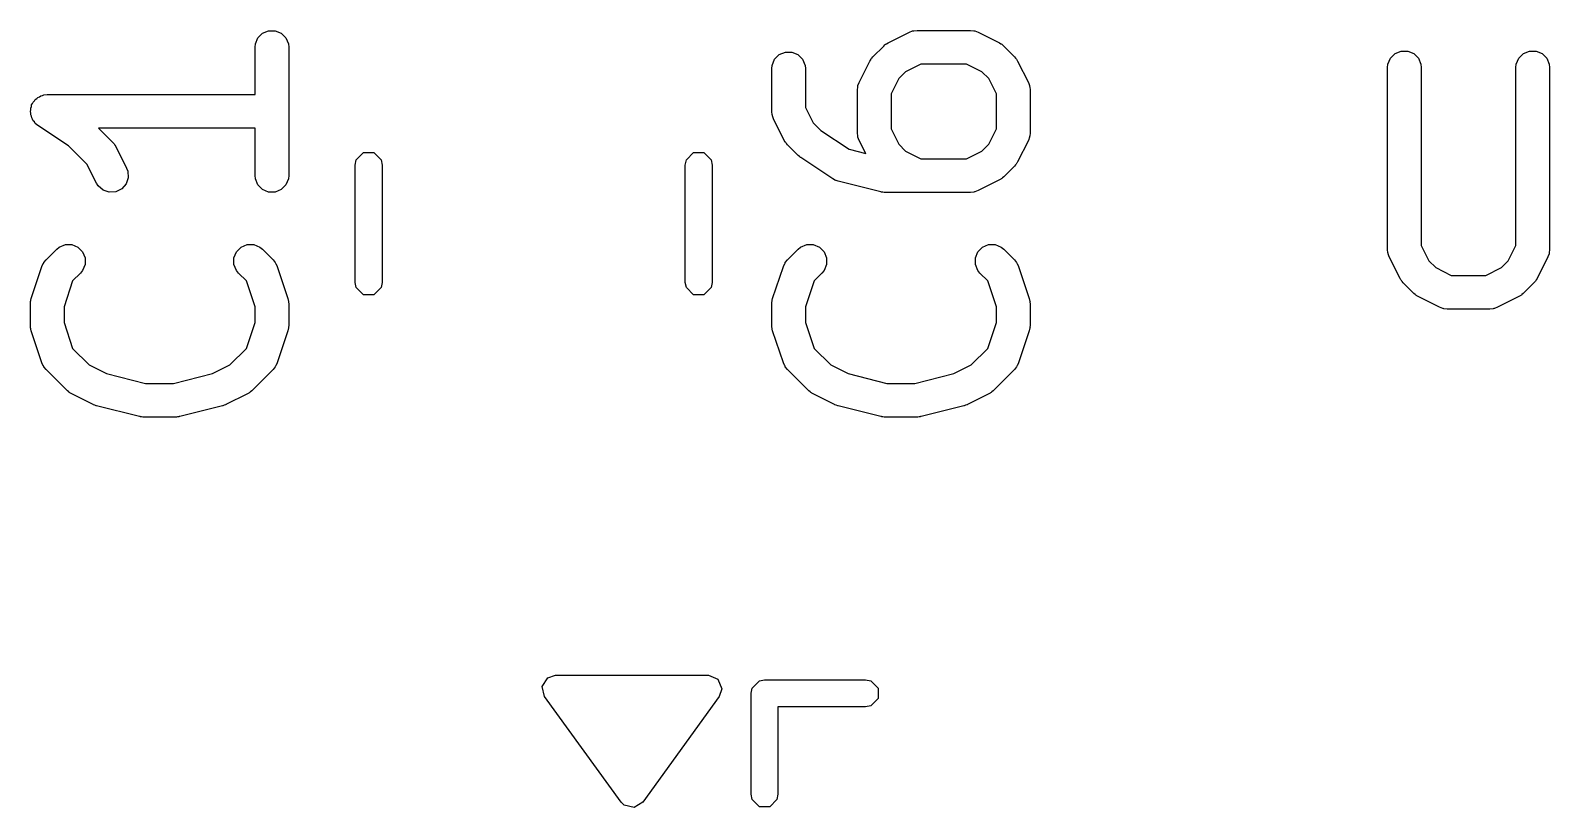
# Model space of a CAD drawing. Extents: x 6.9 to 63.2, y 18.4 to 42.8.
# Drawn here: x 39.96 to 46.72, y 37.35 to 40.81 of the extents above; entities that cross this region are included whole.
import ezdxf

# ---------------------------------------------------------------- set-up
doc = ezdxf.new("R2010")
doc.units = 0
doc.layers.add('BLACK', color=7, linetype='CONTINUOUS')

msp = doc.modelspace()

# ---------------------------------------------------------------- linework, layer by layer
at = {"layer": 'BLACK', "linetype": 'CONTINUOUS'}
for p, q in [((40.961259, 40.750347), (40.972458, 40.777383)), ((40.972458, 40.777383), (40.99315, 40.798075)), ((40.99315, 40.798075), (41.020186, 40.809274)), ((41.020186, 40.809274), (41.04945, 40.809274)), ((41.04945, 40.809274), (41.076486, 40.798075)), ((41.076486, 40.798075), (41.097178, 40.777383)), ((41.097178, 40.777383), (41.108377, 40.750347)), ((43.777467, 40.755178), (43.872705, 40.802797)), ((43.872705, 40.802797), (43.886436, 40.808052)), ((43.886436, 40.808052), (43.889125, 40.808243)), ((43.889125, 40.808243), (43.891614, 40.809274)), ((43.891614, 40.809274), (43.906246, 40.810715)), ((43.906246, 40.810715), (44.144341, 40.810715)), ((44.144341, 40.810715), (44.158973, 40.809274)), ((44.158973, 40.809274), (44.161462, 40.808242)), ((44.161462, 40.808242), (44.16415, 40.808052)), ((44.16415, 40.808052), (44.177882, 40.802797)), ((44.177882, 40.802797), (44.27312, 40.755178)), ((40.959818, 40.735715), (40.961259, 40.750347)), ((40.959818, 40.525001), (40.959818, 40.735715)), ((41.108377, 40.750347), (41.109818, 40.735715)), ((41.109818, 40.735715), (41.109818, 40.164287)), ((43.29315, 40.702837), (43.320186, 40.714036)), ((43.320186, 40.714036), (43.34945, 40.714036)), ((43.34945, 40.714036), (43.376486, 40.702837)), ((43.710356, 40.69351), (43.757975, 40.741129)), ((43.757975, 40.741129), (43.763724, 40.745847)), ((43.763724, 40.745847), (43.765024, 40.747346)), ((43.765024, 40.747346), (43.767283, 40.748767)), ((43.767283, 40.748767), (43.76934, 40.750456)), ((43.76934, 40.750456), (43.771167, 40.751213)), ((43.771167, 40.751213), (43.777467, 40.755178)), ((44.27312, 40.755178), (44.279416, 40.751214)), ((44.279416, 40.751214), (44.281246, 40.750457)), ((44.281246, 40.750457), (44.283304, 40.748767)), ((44.283304, 40.748767), (44.285563, 40.747346)), ((44.285563, 40.747346), (44.286862, 40.745847)), ((44.286862, 40.745847), (44.292611, 40.74113)), ((44.292611, 40.74113), (44.340231, 40.693511)), ((46.033927, 40.70754), (46.060963, 40.718739)), ((46.060963, 40.718739), (46.090227, 40.718739)), ((46.090227, 40.718739), (46.117263, 40.70754)), ((46.605355, 40.70754), (46.632391, 40.718739)), ((46.632391, 40.718739), (46.661655, 40.718739)), ((46.661655, 40.718739), (46.688691, 40.70754)), ((43.259818, 40.640477), (43.261259, 40.655109)), ((43.261259, 40.655109), (43.272458, 40.682145)), ((43.272458, 40.682145), (43.29315, 40.702837)), ((43.376486, 40.702837), (43.397178, 40.682145)), ((43.397178, 40.682145), (43.408377, 40.655109)), ((43.408377, 40.655109), (43.409818, 40.640477)), ((43.648688, 40.57878), (43.696307, 40.674018)), ((43.696307, 40.674018), (43.700271, 40.680317)), ((43.700271, 40.680317), (43.701029, 40.682145)), ((43.701029, 40.682145), (43.702717, 40.684201)), ((43.702717, 40.684201), (43.704139, 40.686461)), ((43.704139, 40.686461), (43.705637, 40.68776)), ((43.705637, 40.68776), (43.710356, 40.69351)), ((43.923951, 40.660715), (43.855435, 40.626457)), ((44.126636, 40.660715), (43.923951, 40.660715)), ((44.195152, 40.626456), (44.126636, 40.660715)), ((44.340231, 40.693511), (44.344949, 40.687761)), ((44.344949, 40.687761), (44.346449, 40.686461)), ((44.346449, 40.686461), (44.347871, 40.684201)), ((44.347871, 40.684201), (44.349559, 40.682145)), ((44.349559, 40.682145), (44.350316, 40.680317)), ((44.350316, 40.680317), (44.354281, 40.674018)), ((44.354281, 40.674018), (44.4019, 40.57878)), ((46.000595, 40.64518), (46.002036, 40.659812)), ((46.000595, 39.835657), (46.000595, 40.64518)), ((46.002036, 40.659812), (46.013235, 40.686848)), ((46.013235, 40.686848), (46.033927, 40.70754)), ((46.117263, 40.70754), (46.137955, 40.686848)), ((46.137955, 40.686848), (46.149154, 40.659812)), ((46.149154, 40.659812), (46.150595, 40.64518)), ((46.150595, 40.64518), (46.150595, 39.853362)), ((46.572023, 40.64518), (46.573464, 40.659812)), ((46.572023, 39.853362), (46.572023, 40.64518)), ((46.573464, 40.659812), (46.584663, 40.686848)), ((46.584663, 40.686848), (46.605355, 40.70754)), ((46.688691, 40.70754), (46.709383, 40.686848)), ((46.709383, 40.686848), (46.720582, 40.659812)), ((46.720582, 40.659812), (46.722023, 40.64518)), ((46.722023, 40.64518), (46.722023, 39.835657)), ((43.259818, 40.450001), (43.259818, 40.640477)), ((43.409818, 40.640477), (43.409818, 40.467706)), ((43.643433, 40.565048), (43.648688, 40.57878)), ((43.825028, 40.59605), (43.79077, 40.527534)), ((43.855435, 40.626457), (43.825028, 40.59605)), ((44.22556, 40.596049), (44.195152, 40.626456)), ((44.259818, 40.527534), (44.22556, 40.596049)), ((44.4019, 40.57878), (44.407155, 40.565049)), ((39.98173, 40.502979), (39.987899, 40.50711)), ((39.987899, 40.50711), (39.99315, 40.512361)), ((39.99315, 40.512361), (39.999939, 40.515173)), ((39.999939, 40.515173), (40.006045, 40.519262)), ((40.006045, 40.519262), (40.013325, 40.520718)), ((40.013325, 40.520718), (40.020186, 40.52356)), ((40.020186, 40.52356), (40.034662, 40.524985)), ((40.034662, 40.524985), (40.034739, 40.525001)), ((40.034739, 40.525001), (40.034765, 40.524995)), ((40.034765, 40.524995), (40.034818, 40.525001)), ((40.034818, 40.525001), (40.959818, 40.525001)), ((43.64077, 40.545239), (43.642211, 40.559871)), ((43.64077, 40.354763), (43.64077, 40.545239)), ((43.642211, 40.559871), (43.643242, 40.56236)), ((43.643242, 40.56236), (43.643433, 40.565048)), ((43.79077, 40.527534), (43.79077, 40.372468)), ((44.259818, 40.372468), (44.259818, 40.527534)), ((44.407155, 40.565049), (44.407346, 40.562359)), ((44.407346, 40.562359), (44.408377, 40.559871)), ((44.408377, 40.559871), (44.409818, 40.545239)), ((44.409818, 40.545239), (44.409818, 40.354763)), ((39.959818, 40.449922), (39.961259, 40.457206)), ((39.961259, 40.442717), (39.959818, 40.449922)), ((39.961259, 40.464633), (39.964071, 40.471421)), ((39.961259, 40.457206), (39.961259, 40.464633)), ((39.961259, 40.435369), (39.961259, 40.442717)), ((39.964071, 40.471421), (39.965497, 40.47863)), ((39.965497, 40.47863), (39.969616, 40.484808)), ((39.969616, 40.484808), (39.972458, 40.491669)), ((39.972458, 40.491669), (39.977653, 40.496864)), ((39.977653, 40.496864), (39.98173, 40.502979)), ((43.261259, 40.435369), (43.259818, 40.450001)), ((43.409818, 40.467706), (43.444076, 40.39919)), ((39.9641, 40.428508), (39.961259, 40.435369)), ((39.965557, 40.421228), (39.9641, 40.428508)), ((39.969645, 40.415122), (39.965557, 40.421228)), ((39.972458, 40.408333), (39.969645, 40.415122)), ((39.977708, 40.403082), (39.972458, 40.408333)), ((39.98184, 40.396913), (39.977708, 40.403082)), ((39.993098, 40.387692), (39.98184, 40.396913)), ((39.99315, 40.387641), (39.993098, 40.387692)), ((39.993172, 40.387631), (39.99315, 40.387641)), ((39.993215, 40.387597), (39.993172, 40.387631)), ((40.129893, 40.296478), (39.993215, 40.387597)), ((40.959818, 40.375001), (40.263503, 40.375001)), ((40.263503, 40.375001), (40.325946, 40.312558)), ((40.959818, 40.164287), (40.959818, 40.375001)), ((43.26229, 40.432879), (43.261259, 40.435369)), ((43.262481, 40.430192), (43.26229, 40.432879)), ((43.267736, 40.41646), (43.262481, 40.430192)), ((43.315355, 40.321222), (43.267736, 40.41646)), ((43.444076, 40.39919), (43.477836, 40.36543)), ((43.79077, 40.372468), (43.825028, 40.303952)), ((44.22556, 40.303952), (44.259818, 40.372468)), ((40.325946, 40.312558), (40.330666, 40.306807)), ((40.330666, 40.306807), (40.332163, 40.305509)), ((40.332163, 40.305509), (40.333582, 40.303254)), ((40.333582, 40.303254), (40.335274, 40.301193)), ((43.319319, 40.314922), (43.315355, 40.321222)), ((43.320077, 40.313095), (43.319319, 40.314922)), ((43.321765, 40.311038), (43.320077, 40.313095)), ((43.323187, 40.308779), (43.321765, 40.311038)), ((43.324685, 40.307479), (43.323187, 40.308779)), ((43.329404, 40.30173), (43.324685, 40.307479)), ((43.477836, 40.36543), (43.603707, 40.281516)), ((43.642211, 40.340131), (43.64077, 40.354763)), ((43.643242, 40.337641), (43.642211, 40.340131)), ((43.643433, 40.334954), (43.643242, 40.337641)), ((43.648688, 40.321222), (43.643433, 40.334954)), ((43.677803, 40.262992), (43.648688, 40.321222)), ((43.825028, 40.303952), (43.855435, 40.273545)), ((44.195152, 40.273545), (44.22556, 40.303952)), ((44.4019, 40.321222), (44.354281, 40.225984)), ((44.407155, 40.334953), (44.4019, 40.321222)), ((44.407346, 40.337642), (44.407155, 40.334953)), ((44.408377, 40.340131), (44.407346, 40.337642)), ((44.409818, 40.354763), (44.408377, 40.340131)), ((40.211274, 40.215098), (40.129893, 40.296478)), ((40.335274, 40.301193), (40.336032, 40.29936)), ((40.336032, 40.29936), (40.339995, 40.293066)), ((40.339995, 40.293066), (40.387614, 40.197828)), ((41.409567, 40.234215), (41.442039, 40.266687)), ((41.442039, 40.266687), (41.487961, 40.266687)), ((41.487961, 40.266687), (41.520433, 40.234215)), ((42.879567, 40.234215), (42.912039, 40.266687)), ((42.912039, 40.266687), (42.957961, 40.266687)), ((42.957961, 40.266687), (42.990433, 40.234215)), ((43.377023, 40.254111), (43.329404, 40.30173)), ((43.377063, 40.254077), (43.377023, 40.254111)), ((43.377078, 40.254056), (43.377063, 40.254077)), ((43.382919, 40.249272), (43.377078, 40.254056)), ((43.388388, 40.244784), (43.382919, 40.249272)), ((43.38841, 40.244774), (43.388388, 40.244784)), ((43.388453, 40.24474), (43.38841, 40.244774)), ((43.531311, 40.149502), (43.388453, 40.24474)), ((43.603707, 40.281516), (43.677803, 40.262992)), ((43.855435, 40.273545), (43.923951, 40.239287)), ((43.923951, 40.239287), (44.126636, 40.239287)), ((44.126636, 40.239287), (44.195152, 40.273545)), ((40.25345, 40.130746), (40.211274, 40.215098)), ((40.387614, 40.197828), (40.392869, 40.184097)), ((40.392869, 40.184097), (40.394943, 40.154907)), ((41.405, 40.211254), (41.409567, 40.234215)), ((41.405, 39.688748), (41.405, 40.211254)), ((41.520433, 40.234215), (41.525, 40.211254)), ((41.525, 40.211254), (41.525, 39.688748)), ((42.875, 40.211254), (42.879567, 40.234215)), ((42.875, 39.688748), (42.875, 40.211254)), ((42.990433, 40.234215), (42.995, 40.211254)), ((42.995, 40.211254), (42.995, 39.688748)), ((44.340231, 40.206491), (44.292611, 40.158872)), ((44.344949, 40.21224), (44.340231, 40.206491)), ((44.346449, 40.213541), (44.344949, 40.21224)), ((44.347871, 40.2158), (44.346449, 40.213541)), ((44.349559, 40.217857), (44.347871, 40.2158)), ((44.350316, 40.219684), (44.349559, 40.217857)), ((44.354281, 40.225984), (44.350316, 40.219684)), ((40.261282, 40.118303), (40.25345, 40.130746)), ((40.28339, 40.09913), (40.261282, 40.118303)), ((40.366516, 40.105038), (40.340341, 40.09195)), ((40.385689, 40.127145), (40.366516, 40.105038)), ((40.394943, 40.154907), (40.385689, 40.127145)), ((40.961259, 40.149655), (40.959818, 40.164287)), ((40.972458, 40.122619), (40.961259, 40.149655)), ((40.99315, 40.101927), (40.972458, 40.122619)), ((41.020186, 40.090728), (40.99315, 40.101927)), ((41.076486, 40.101927), (41.04945, 40.090728)), ((41.097178, 40.122619), (41.076486, 40.101927)), ((41.108377, 40.149655), (41.097178, 40.122619)), ((41.109818, 40.164287), (41.108377, 40.149655)), ((43.539385, 40.145197), (43.531311, 40.149502)), ((43.540877, 40.144092), (43.539385, 40.145197)), ((43.542639, 40.143462), (43.540877, 40.144092)), ((43.544285, 40.142585), (43.542639, 40.143462)), ((43.546099, 40.142226), (43.544285, 40.142585)), ((43.554723, 40.139145), (43.546099, 40.142226)), ((43.745199, 40.091526), (43.554723, 40.139145)), ((44.27312, 40.144824), (44.177882, 40.097205)), ((44.279416, 40.148787), (44.27312, 40.144824)), ((44.281246, 40.149545), (44.279416, 40.148787)), ((44.283304, 40.151234), (44.281246, 40.149545)), ((44.285563, 40.152656), (44.283304, 40.151234)), ((44.286862, 40.154154), (44.285563, 40.152656)), ((44.292611, 40.158872), (44.286862, 40.154154)), ((40.311151, 40.089876), (40.28339, 40.09913)), ((40.340341, 40.09195), (40.311151, 40.089876)), ((41.04945, 40.090728), (41.020186, 40.090728)), ((43.747735, 40.09115), (43.745199, 40.091526)), ((43.748757, 40.090728), (43.747735, 40.09115)), ((43.754269, 40.090185), (43.748757, 40.090728)), ((43.759743, 40.089376), (43.754269, 40.090185)), ((43.760835, 40.089538), (43.759743, 40.089376)), ((43.763389, 40.089287), (43.760835, 40.089538)), ((44.144341, 40.089287), (43.763389, 40.089287)), ((44.158973, 40.090728), (44.144341, 40.089287)), ((44.161462, 40.091759), (44.158973, 40.090728)), ((44.16415, 40.09195), (44.161462, 40.091759)), ((44.177882, 40.097205), (44.16415, 40.09195)), ((40.029404, 39.788748), (40.077023, 39.836367)), ((40.077023, 39.836367), (40.088388, 39.845694)), ((40.088388, 39.845694), (40.115424, 39.856893)), ((40.115424, 39.856893), (40.144687, 39.856893)), ((40.144687, 39.856893), (40.171723, 39.845694)), ((40.171723, 39.845694), (40.192416, 39.825001)), ((40.877218, 39.825001), (40.897911, 39.845694)), ((40.897911, 39.845694), (40.924947, 39.856893)), ((40.924947, 39.856893), (40.95421, 39.856893)), ((40.95421, 39.856893), (40.981246, 39.845695)), ((40.981246, 39.845695), (40.992611, 39.836368)), ((40.992611, 39.836368), (41.040231, 39.788749)), ((43.329404, 39.788748), (43.377023, 39.836367)), ((43.377023, 39.836367), (43.388388, 39.845694)), ((43.388388, 39.845694), (43.415424, 39.856893)), ((43.415424, 39.856893), (43.444687, 39.856893)), ((43.444687, 39.856893), (43.471723, 39.845694)), ((43.471723, 39.845694), (43.492416, 39.825001)), ((44.177218, 39.825001), (44.197911, 39.845694)), ((44.197911, 39.845694), (44.224947, 39.856893)), ((44.224947, 39.856893), (44.25421, 39.856893)), ((44.25421, 39.856893), (44.281246, 39.845695)), ((44.281246, 39.845695), (44.292611, 39.836368)), ((44.292611, 39.836368), (44.340231, 39.788749)), ((46.002036, 39.821025), (46.000595, 39.835657)), ((46.150595, 39.853362), (46.184853, 39.784846)), ((46.537765, 39.784846), (46.572023, 39.853362)), ((46.722023, 39.835657), (46.720582, 39.821025)), ((40.011286, 39.759432), (40.01728, 39.772857)), ((40.01728, 39.772857), (40.019045, 39.774892)), ((40.019045, 39.774892), (40.020077, 39.777383)), ((40.020077, 39.777383), (40.029404, 39.788748)), ((40.192416, 39.825001), (40.203615, 39.797965)), ((40.203615, 39.768702), (40.192416, 39.741666)), ((40.203615, 39.797965), (40.203615, 39.768702)), ((40.86602, 39.797965), (40.877218, 39.825001)), ((40.86602, 39.768702), (40.86602, 39.797965)), ((40.877219, 39.741666), (40.86602, 39.768702)), ((41.040231, 39.788749), (41.049559, 39.777383)), ((41.049559, 39.777383), (41.050589, 39.774894)), ((41.050589, 39.774894), (41.052356, 39.772858)), ((41.052356, 39.772858), (41.05835, 39.759432)), ((43.311286, 39.759432), (43.31728, 39.772857)), ((43.31728, 39.772857), (43.319045, 39.774892)), ((43.319045, 39.774892), (43.320077, 39.777383)), ((43.320077, 39.777383), (43.329404, 39.788748)), ((43.492416, 39.825001), (43.503615, 39.797965)), ((43.503615, 39.768702), (43.492416, 39.741666)), ((43.503615, 39.797965), (43.503615, 39.768702)), ((44.16602, 39.797965), (44.177218, 39.825001)), ((44.16602, 39.768702), (44.16602, 39.797965)), ((44.177219, 39.741666), (44.16602, 39.768702)), ((44.340231, 39.788749), (44.349559, 39.777383)), ((44.349559, 39.777383), (44.350589, 39.774894)), ((44.350589, 39.774894), (44.352356, 39.772858)), ((44.352356, 39.772858), (44.35835, 39.759432)), ((46.003067, 39.818535), (46.002036, 39.821025)), ((46.003258, 39.815848), (46.003067, 39.818535)), ((46.008513, 39.802116), (46.003258, 39.815848)), ((46.056132, 39.706878), (46.008513, 39.802116)), ((46.184853, 39.784846), (46.215259, 39.754439)), ((46.507357, 39.754438), (46.537765, 39.784846)), ((46.714105, 39.802116), (46.666486, 39.706878)), ((46.71936, 39.815847), (46.714105, 39.802116)), ((46.719551, 39.818536), (46.71936, 39.815847)), ((46.720582, 39.821025), (46.719551, 39.818536)), ((39.963667, 39.616575), (40.011286, 39.759432)), ((40.147989, 39.695201), (40.109818, 39.580687)), ((40.183089, 39.730301), (40.147989, 39.695201)), ((40.192416, 39.741666), (40.183089, 39.730301)), ((40.886547, 39.7303), (40.877219, 39.741666)), ((40.921647, 39.6952), (40.886547, 39.7303)), ((40.959818, 39.580688), (40.921647, 39.6952)), ((41.05835, 39.759432), (41.105969, 39.616576)), ((43.263667, 39.616575), (43.311286, 39.759432)), ((43.447989, 39.695201), (43.409818, 39.580687)), ((43.483089, 39.730301), (43.447989, 39.695201)), ((43.492416, 39.741666), (43.483089, 39.730301)), ((44.186547, 39.7303), (44.177219, 39.741666)), ((44.221647, 39.6952), (44.186547, 39.7303)), ((44.259818, 39.580688), (44.221647, 39.6952)), ((44.35835, 39.759432), (44.405969, 39.616576)), ((46.060096, 39.700578), (46.056132, 39.706878)), ((46.060854, 39.698751), (46.060096, 39.700578)), ((46.062542, 39.696694), (46.060854, 39.698751)), ((46.063964, 39.694435), (46.062542, 39.696694)), ((46.065462, 39.693135), (46.063964, 39.694435)), ((46.215259, 39.754439), (46.283777, 39.72018)), ((46.283777, 39.72018), (46.438841, 39.72018)), ((46.438841, 39.72018), (46.507357, 39.754438)), ((46.658654, 39.694435), (46.657155, 39.693135)), ((46.660075, 39.696694), (46.658654, 39.694435)), ((46.661764, 39.698751), (46.660075, 39.696694)), ((46.662521, 39.700578), (46.661764, 39.698751)), ((46.666486, 39.706878), (46.662521, 39.700578)), ((41.409567, 39.665787), (41.405, 39.688748)), ((41.442039, 39.633315), (41.409567, 39.665787)), ((41.487961, 39.633315), (41.442039, 39.633315)), ((41.520433, 39.665787), (41.487961, 39.633315)), ((41.525, 39.688748), (41.520433, 39.665787)), ((42.879567, 39.665787), (42.875, 39.688748)), ((42.912039, 39.633315), (42.879567, 39.665787)), ((42.957961, 39.633315), (42.912039, 39.633315)), ((42.990433, 39.665787), (42.957961, 39.633315)), ((42.995, 39.688748), (42.990433, 39.665787)), ((46.070181, 39.687386), (46.065462, 39.693135)), ((46.1178, 39.639767), (46.070181, 39.687386)), ((46.123552, 39.635046), (46.1178, 39.639767)), ((46.124849, 39.633551), (46.123552, 39.635046)), ((46.127104, 39.632131), (46.124849, 39.633551)), ((46.129165, 39.63044), (46.127104, 39.632131)), ((46.130993, 39.629682), (46.129165, 39.63044)), ((46.137291, 39.625718), (46.130993, 39.629682)), ((46.591625, 39.629683), (46.585327, 39.625718)), ((46.593453, 39.63044), (46.591625, 39.629683)), ((46.59551, 39.632128), (46.593453, 39.63044)), ((46.59777, 39.633551), (46.59551, 39.632128)), ((46.599069, 39.635049), (46.59777, 39.633551)), ((46.604818, 39.639767), (46.599069, 39.635049)), ((46.652437, 39.687386), (46.604818, 39.639767)), ((46.657155, 39.693135), (46.652437, 39.687386)), ((39.959818, 39.592858), (39.960547, 39.600263)), ((39.959818, 39.49762), (39.959818, 39.592858)), ((39.960407, 39.602238), (39.960997, 39.604835)), ((39.960547, 39.600263), (39.960407, 39.602238)), ((39.960997, 39.604835), (39.961259, 39.60749)), ((39.961259, 39.60749), (39.962017, 39.609321)), ((39.962017, 39.609321), (39.963667, 39.616575)), ((40.109818, 39.580687), (40.109818, 39.50979)), ((40.959818, 39.50979), (40.959818, 39.580688)), ((41.105969, 39.616576), (41.107618, 39.60932)), ((41.107618, 39.60932), (41.108377, 39.60749)), ((41.108377, 39.60749), (41.108638, 39.604836)), ((41.108638, 39.604836), (41.109229, 39.602239)), ((41.109229, 39.602239), (41.109088, 39.600264)), ((41.109088, 39.600264), (41.109818, 39.592858)), ((41.109818, 39.592858), (41.109818, 39.49762)), ((43.259818, 39.592858), (43.260547, 39.600263)), ((43.259818, 39.49762), (43.259818, 39.592858)), ((43.260407, 39.602238), (43.260997, 39.604835)), ((43.260547, 39.600263), (43.260407, 39.602238)), ((43.260997, 39.604835), (43.261259, 39.60749)), ((43.261259, 39.60749), (43.262017, 39.609321)), ((43.262017, 39.609321), (43.263667, 39.616575)), ((43.409818, 39.580687), (43.409818, 39.50979)), ((44.259818, 39.50979), (44.259818, 39.580688)), ((44.405969, 39.616576), (44.407618, 39.60932)), ((44.407618, 39.60932), (44.408377, 39.60749)), ((44.408377, 39.60749), (44.408638, 39.604836)), ((44.408638, 39.604836), (44.409229, 39.602239)), ((44.409229, 39.602239), (44.409088, 39.600264)), ((44.409088, 39.600264), (44.409818, 39.592858)), ((44.409818, 39.592858), (44.409818, 39.49762)), ((46.23253, 39.578098), (46.137291, 39.625718)), ((46.246261, 39.572843), (46.23253, 39.578098)), ((46.24895, 39.572651), (46.246261, 39.572843)), ((46.251439, 39.571621), (46.24895, 39.572651)), ((46.266071, 39.57018), (46.251439, 39.571621)), ((46.456547, 39.57018), (46.266071, 39.57018)), ((46.471179, 39.571621), (46.456547, 39.57018)), ((46.473667, 39.572651), (46.471179, 39.571621)), ((46.476357, 39.572843), (46.473667, 39.572651)), ((46.490089, 39.578098), (46.476357, 39.572843)), ((46.585327, 39.625718), (46.490089, 39.578098)), ((39.960547, 39.490214), (39.959818, 39.49762)), ((40.109818, 39.50979), (40.147989, 39.395276)), ((40.921647, 39.395277), (40.959818, 39.50979)), ((41.109818, 39.49762), (41.109088, 39.490213)), ((43.260547, 39.490214), (43.259818, 39.49762)), ((43.409818, 39.50979), (43.447989, 39.395276)), ((44.221647, 39.395277), (44.259818, 39.50979)), ((44.409818, 39.49762), (44.409088, 39.490213)), ((39.960407, 39.48824), (39.960547, 39.490214)), ((39.960997, 39.485642), (39.960407, 39.48824)), ((39.961259, 39.482988), (39.960997, 39.485642)), ((39.962017, 39.481156), (39.961259, 39.482988)), ((39.963667, 39.473903), (39.962017, 39.481156)), ((40.011286, 39.331046), (39.963667, 39.473903)), ((41.105969, 39.473902), (41.05835, 39.331046)), ((41.107618, 39.481157), (41.105969, 39.473902)), ((41.108377, 39.482988), (41.107618, 39.481157)), ((41.108638, 39.485641), (41.108377, 39.482988)), ((41.109229, 39.488239), (41.108638, 39.485641)), ((41.109088, 39.490213), (41.109229, 39.488239)), ((43.260407, 39.48824), (43.260547, 39.490214)), ((43.260997, 39.485642), (43.260407, 39.48824)), ((43.261259, 39.482988), (43.260997, 39.485642)), ((43.262017, 39.481156), (43.261259, 39.482988)), ((43.263667, 39.473903), (43.262017, 39.481156)), ((43.311286, 39.331046), (43.263667, 39.473903)), ((44.405969, 39.473902), (44.35835, 39.331046)), ((44.407618, 39.481157), (44.405969, 39.473902)), ((44.408377, 39.482988), (44.407618, 39.481157)), ((44.408638, 39.485641), (44.408377, 39.482988)), ((44.409229, 39.488239), (44.408638, 39.485641)), ((44.409088, 39.490213), (44.409229, 39.488239)), ((40.147989, 39.395276), (40.222102, 39.321164)), ((40.847533, 39.321164), (40.921647, 39.395277)), ((43.447989, 39.395276), (43.522102, 39.321164)), ((44.147533, 39.321164), (44.221647, 39.395277)), ((40.01728, 39.317621), (40.011286, 39.331046)), ((40.019045, 39.315585), (40.01728, 39.317621)), ((40.020077, 39.313095), (40.019045, 39.315585)), ((40.029404, 39.30173), (40.020077, 39.313095)), ((40.124642, 39.206492), (40.029404, 39.30173)), ((40.222102, 39.321164), (40.299089, 39.28267)), ((40.770546, 39.28267), (40.847533, 39.321164)), ((41.040232, 39.30173), (40.944993, 39.206492)), ((41.04956, 39.313095), (41.040232, 39.30173)), ((41.050591, 39.315585), (41.04956, 39.313095)), ((41.052356, 39.31762), (41.050591, 39.315585)), ((41.05835, 39.331046), (41.052356, 39.31762)), ((43.31728, 39.317621), (43.311286, 39.331046)), ((43.319045, 39.315585), (43.31728, 39.317621)), ((43.320077, 39.313095), (43.319045, 39.315585)), ((43.329404, 39.30173), (43.320077, 39.313095)), ((43.424642, 39.206492), (43.329404, 39.30173)), ((43.522102, 39.321164), (43.599089, 39.28267)), ((44.070546, 39.28267), (44.147533, 39.321164)), ((44.340232, 39.30173), (44.244993, 39.206492)), ((44.34956, 39.313095), (44.340232, 39.30173)), ((44.350591, 39.315585), (44.34956, 39.313095)), ((44.352356, 39.31762), (44.350591, 39.315585)), ((44.35835, 39.331046), (44.352356, 39.31762)), ((40.299089, 39.28267), (40.472623, 39.239287)), ((40.472623, 39.239287), (40.597012, 39.239287)), ((40.597012, 39.239287), (40.770546, 39.28267)), ((43.599089, 39.28267), (43.772623, 39.239287)), ((43.772623, 39.239287), (43.897012, 39.239287)), ((43.897012, 39.239287), (44.070546, 39.28267)), ((40.130392, 39.201771), (40.124642, 39.206492)), ((40.131691, 39.200275), (40.130392, 39.201771)), ((40.133945, 39.198855), (40.131691, 39.200275)), ((40.136007, 39.197164), (40.133945, 39.198855)), ((40.137839, 39.196405), (40.136007, 39.197164)), ((40.144134, 39.192443), (40.137839, 39.196405)), ((40.239372, 39.144824), (40.144134, 39.192443)), ((40.925501, 39.192443), (40.830263, 39.144824)), ((40.931797, 39.196406), (40.925501, 39.192443)), ((40.933627, 39.197164), (40.931797, 39.196406)), ((40.935685, 39.198853), (40.933627, 39.197164)), ((40.937944, 39.200275), (40.935685, 39.198853)), ((40.939243, 39.201773), (40.937944, 39.200275)), ((40.944993, 39.206492), (40.939243, 39.201773)), ((43.430392, 39.201771), (43.424642, 39.206492)), ((43.431691, 39.200275), (43.430392, 39.201771)), ((43.433945, 39.198855), (43.431691, 39.200275)), ((43.436007, 39.197164), (43.433945, 39.198855)), ((43.437839, 39.196405), (43.436007, 39.197164)), ((43.444134, 39.192443), (43.437839, 39.196405)), ((43.539372, 39.144824), (43.444134, 39.192443)), ((44.225501, 39.192443), (44.130263, 39.144824)), ((44.231797, 39.196406), (44.225501, 39.192443)), ((44.233627, 39.197164), (44.231797, 39.196406)), ((44.235685, 39.198853), (44.233627, 39.197164)), ((44.237944, 39.200275), (44.235685, 39.198853)), ((44.239243, 39.201773), (44.237944, 39.200275)), ((44.244993, 39.206492), (44.239243, 39.201773)), ((40.240441, 39.144414), (40.239372, 39.144824)), ((40.240877, 39.144092), (40.240441, 39.144414)), ((40.247013, 39.141899), (40.240877, 39.144092)), ((40.253103, 39.139569), (40.247013, 39.141899)), ((40.253643, 39.13953), (40.253103, 39.139569)), ((40.254723, 39.139145), (40.253643, 39.13953)), ((40.445199, 39.091526), (40.254723, 39.139145)), ((40.447735, 39.09115), (40.445199, 39.091526)), ((40.448757, 39.090728), (40.447735, 39.09115)), ((40.454269, 39.090185), (40.448757, 39.090728)), ((40.459743, 39.089376), (40.454269, 39.090185)), ((40.460835, 39.089538), (40.459743, 39.089376)), ((40.463389, 39.089287), (40.460835, 39.089538)), ((40.606246, 39.089287), (40.463389, 39.089287)), ((40.608799, 39.089538), (40.606246, 39.089287)), ((40.609892, 39.089376), (40.608799, 39.089538)), ((40.615365, 39.090185), (40.609892, 39.089376)), ((40.620878, 39.090728), (40.615365, 39.090185)), ((40.621899, 39.09115), (40.620878, 39.090728)), ((40.624436, 39.091526), (40.621899, 39.09115)), ((40.814912, 39.139145), (40.624436, 39.091526)), ((40.815991, 39.13953), (40.814912, 39.139145)), ((40.816531, 39.139569), (40.815991, 39.13953)), ((40.822612, 39.141896), (40.816531, 39.139569)), ((40.828758, 39.144092), (40.822612, 39.141896)), ((40.829193, 39.144414), (40.828758, 39.144092)), ((40.830263, 39.144824), (40.829193, 39.144414)), ((43.540441, 39.144414), (43.539372, 39.144824)), ((43.540877, 39.144092), (43.540441, 39.144414)), ((43.547013, 39.141899), (43.540877, 39.144092)), ((43.553103, 39.139569), (43.547013, 39.141899)), ((43.553643, 39.13953), (43.553103, 39.139569)), ((43.554723, 39.139145), (43.553643, 39.13953)), ((43.745199, 39.091526), (43.554723, 39.139145)), ((43.747735, 39.09115), (43.745199, 39.091526)), ((43.748757, 39.090728), (43.747735, 39.09115)), ((43.754269, 39.090185), (43.748757, 39.090728)), ((43.759743, 39.089376), (43.754269, 39.090185)), ((43.760835, 39.089538), (43.759743, 39.089376)), ((43.763389, 39.089287), (43.760835, 39.089538)), ((43.906246, 39.089287), (43.763389, 39.089287)), ((43.908799, 39.089538), (43.906246, 39.089287)), ((43.909892, 39.089376), (43.908799, 39.089538)), ((43.915365, 39.090185), (43.909892, 39.089376)), ((43.920878, 39.090728), (43.915365, 39.090185)), ((43.921899, 39.09115), (43.920878, 39.090728)), ((43.924436, 39.091526), (43.921899, 39.09115)), ((44.114912, 39.139145), (43.924436, 39.091526)), ((44.115991, 39.13953), (44.114912, 39.139145)), ((44.116531, 39.139569), (44.115991, 39.13953)), ((44.122612, 39.141896), (44.116531, 39.139569)), ((44.128758, 39.144092), (44.122612, 39.141896)), ((44.129193, 39.144414), (44.128758, 39.144092)), ((44.130263, 39.144824), (44.129193, 39.144414)), ((42.262333, 37.928613), (42.2975, 37.94)), ((42.2975, 37.94), (42.9775, 37.94)), ((42.9775, 37.94), (43.019926, 37.922426)), ((42.238258, 37.889508), (42.262333, 37.928613)), ((42.248887, 37.844833), (42.238258, 37.889508)), ((43.019926, 37.922426), (43.0375, 37.88)), ((43.0375, 37.88), (43.026113, 37.844833)), ((43.1675, 37.86), (43.172067, 37.882961)), ((43.172067, 37.882961), (43.204539, 37.915433)), ((43.204539, 37.915433), (43.2275, 37.92)), ((43.2275, 37.92), (43.6775, 37.92)), ((43.6775, 37.92), (43.700461, 37.915433)), ((43.700461, 37.915433), (43.732933, 37.882961)), ((43.732933, 37.882961), (43.732933, 37.837039)), ((42.588887, 37.374833), (42.248887, 37.844833)), ((43.026113, 37.844833), (42.686113, 37.374833)), ((43.1675, 37.41), (43.1675, 37.86)), ((43.700461, 37.804567), (43.6775, 37.8)), ((43.732933, 37.837039), (43.700461, 37.804567)), ((43.6775, 37.8), (43.2875, 37.8)), ((43.2875, 37.8), (43.2875, 37.41)), ((43.172067, 37.387039), (43.1675, 37.41)), ((43.2875, 37.41), (43.282933, 37.387039)), ((42.602333, 37.361387), (42.588887, 37.374833)), ((42.647008, 37.350758), (42.602333, 37.361387)), ((42.686113, 37.374833), (42.647008, 37.350758)), ((43.204539, 37.354567), (43.172067, 37.387039)), ((43.250461, 37.354567), (43.204539, 37.354567)), ((43.282933, 37.387039), (43.250461, 37.354567))]:
    msp.add_line(p, q, dxfattribs=at)

doc.saveas('drawing.dxf')
